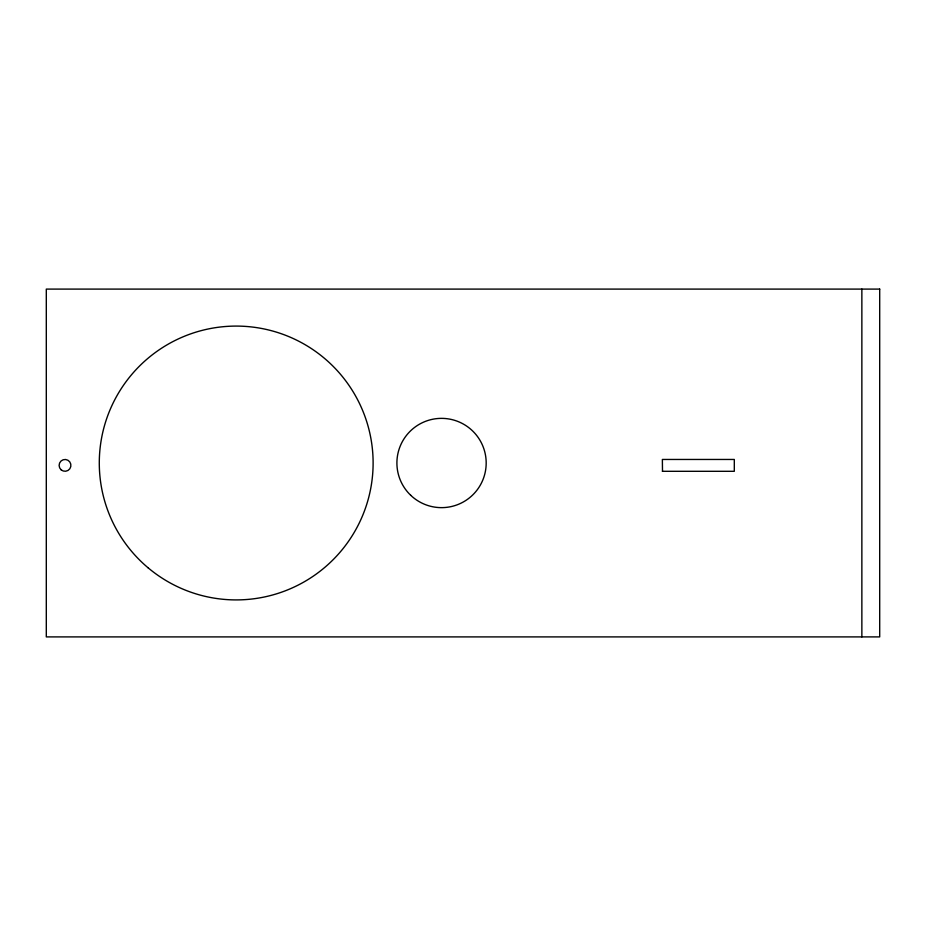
<?xml version="1.0" encoding="UTF-8"?>
<svg xmlns="http://www.w3.org/2000/svg" width="926" height="926" viewBox="0 0 926 926"><rect width="100%" height="100%" fill="white"/><g stroke="black" fill="none" stroke-linecap="round" stroke-linejoin="round"><path stroke-width="1.39" d="M662.368 471.299L734.306 471.299L734.306 459.458L662.368 459.458L662.495 471.172M861.863 289.097L861.863 636.903M879.7 289.097L46.3 289.097L46.3 636.903L879.7 636.903L879.7 289.097M148.241 567.927A136.921 136.921 0 0 0 371.048 486.706A136.921 136.921 0 0 0 189.298 334.367A136.921 136.921 0 0 0 148.241 567.927M410.716 495.294A44.645 44.645 0 0 0 484.923 473.545A44.645 44.645 0 0 0 428.993 420.161A44.645 44.645 0 0 0 410.716 495.294M61.093 469.783A5.903 5.903 0 0 0 70.793 466.554A5.903 5.903 0 0 0 63.142 459.771A5.903 5.903 0 0 0 61.093 469.783"/></g></svg>
